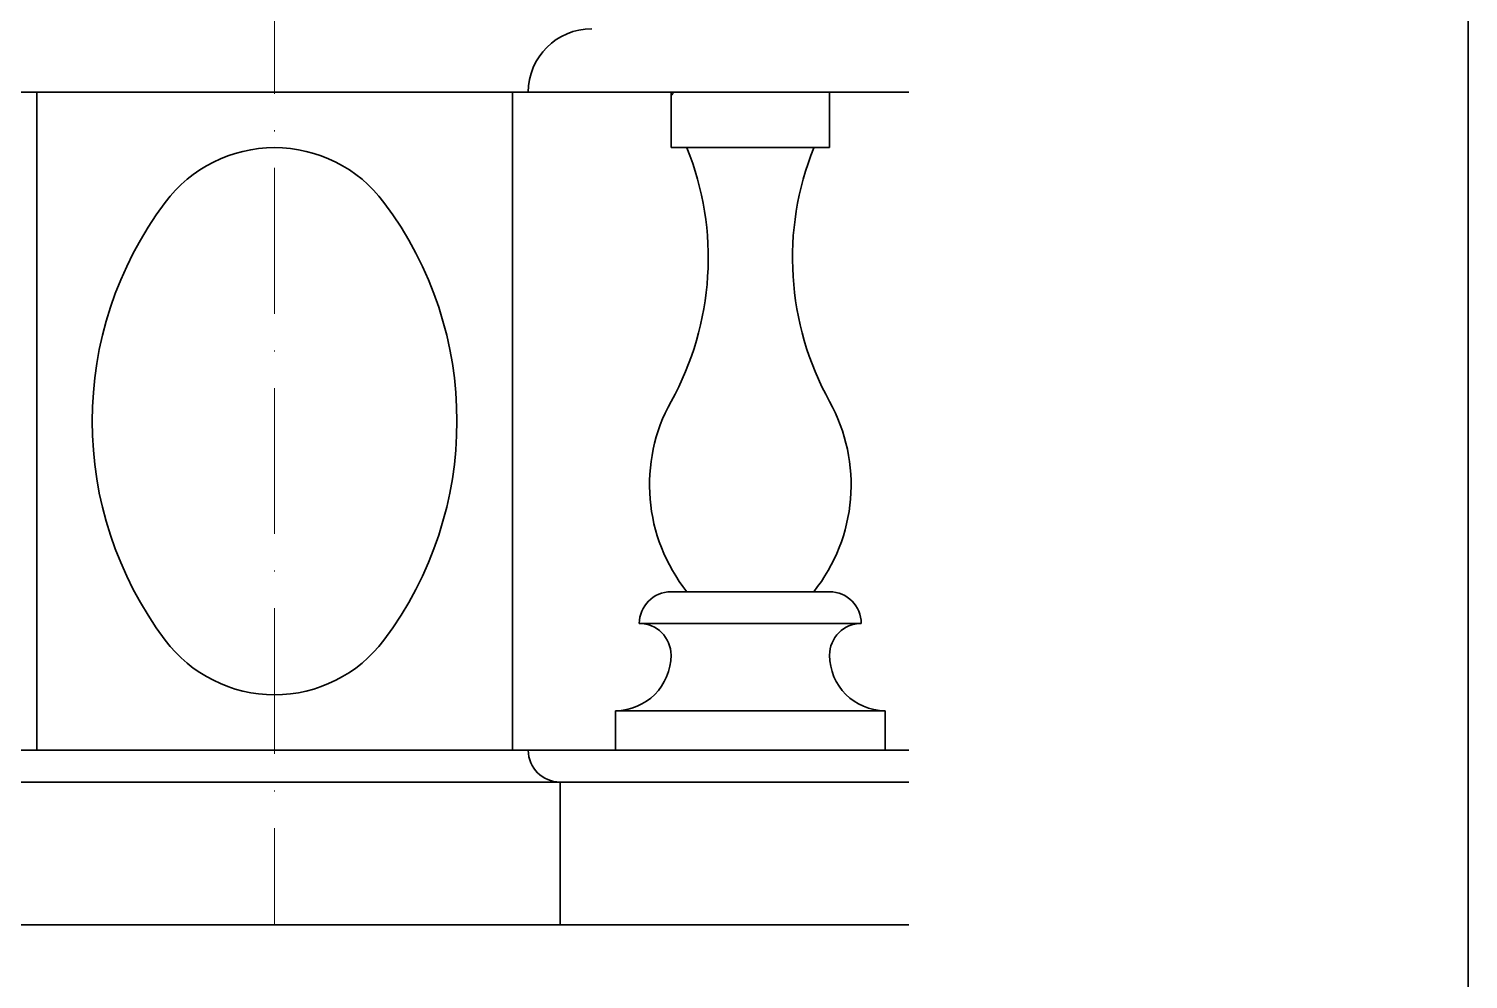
# Model space of a CAD drawing. Header units: millimetres. Extents: x 20 to 205, y 5 to 292.
# Drawn here: x 86.6 to 205, y 83.2 to 161.3 of the extents above; entities that cross this region are included whole.
import ezdxf

# ---------------------------------------------------------------- set-up
doc = ezdxf.new("R2010")
doc.units = ezdxf.units.MM
doc.linetypes.add('ACAD_ISO10W100', pattern=[18, 12, -3, 0, -3])
for name, color, linetype, lineweight in [('Cajetín y formato', 1, 'Continuous', 35), ('Contorno', 7, 'Continuous', 35), ('Ejes', 4, 'ACAD_ISO10W100', 15)]:
    doc.layers.add(name, color=color, linetype=linetype, lineweight=lineweight)

msp = doc.modelspace()

# ---------------------------------------------------------------- linework, layer by layer
at = {"layer": 'Cajetín y formato'}
msp.add_line((205, 59), (205, 292), dxfattribs=at)
at = {"layer": 'Contorno'}
for p, q in [((54.65, 156.13), (106.82, 156.13)), ((87.26, 102), (87.26, 156.13)), ((87.26, 156.13), (91.82, 156.13)), ((91.82, 156.13), (91.82, 156.13)), ((159, 156.13), (106.82, 156.13)), ((126.39, 156.13), (121.82, 156.13)), ((126.39, 102), (126.39, 156.13)), ((139.43, 151.57), (139.43, 156.13)), ((152.47, 151.57), (152.47, 156.13)), ((152.47, 151.57), (139.43, 151.57)), ((145.95, 115.04), (139.43, 115.04)), ((145.95, 115.04), (140.73, 115.04)), ((145.95, 115.04), (152.47, 115.04)), ((145.95, 115.04), (151.17, 115.04)), ((136.82, 112.43), (145.95, 112.43)), ((155.08, 112.43), (145.95, 112.43)), ((157.04, 105.26), (134.86, 105.26)), ((134.86, 105.26), (134.86, 102)), ((157.04, 105.26), (145.95, 105.26)), ((157.04, 102), (157.04, 105.26)), ((106.82, 102), (54.65, 102)), ((87.26, 102), (91.82, 102)), ((106.82, 102), (159, 102)), ((126.39, 102), (121.82, 102)), ((106.82, 99.39), (54.65, 99.39)), ((106.82, 99.39), (159, 99.39)), ((130.3, 99.39), (130.3, 87.65)), ((54.65, 87.65), (106.82, 87.65)), ((159, 87.65), (106.82, 87.65))]:
    msp.add_line(p, q, dxfattribs=at)
for centre, radius, start, end in [((132.91, 156.13), 5.22, 90, 180), ((128.02, 166.57), 15.65, 316.8166, 318.1897), ((106.82, 140.32), 11.25, 36.8699, 143.1301), ((118.15, 142.5), 24.34, 330.982, 21.8653), ((173.76, 142.5), 24.34, 158.1347, 209.018), ((121.82, 129.07), 30, 143.1301, 216.8699), ((91.82, 129.07), 30, 323.1301, 36.8699), ((151.78, 123.84), 14.12, 150.982, 218.5453), ((140.12, 123.84), 14.12, 321.4547, 29.018), ((139.43, 112.43), 2.61, 90, 180), ((152.47, 112.43), 2.61, 0, 90), ((136.82, 109.83), 2.61, 0, 90), ((155.08, 109.83), 2.61, 90, 180), ((106.82, 117.82), 11.25, 216.8699, 323.1301), ((134.86, 109.83), 4.57, 270, 0), ((157.04, 109.83), 4.57, 180, 270), ((130.3, 102), 2.61, 180, 270)]:
    msp.add_arc(centre, radius, start, end, dxfattribs=at)
at = {"layer": 'Ejes'}
msp.add_line((106.82, 240.4), (106.82, 87.65), dxfattribs=at)

doc.saveas('drawing.dxf')
